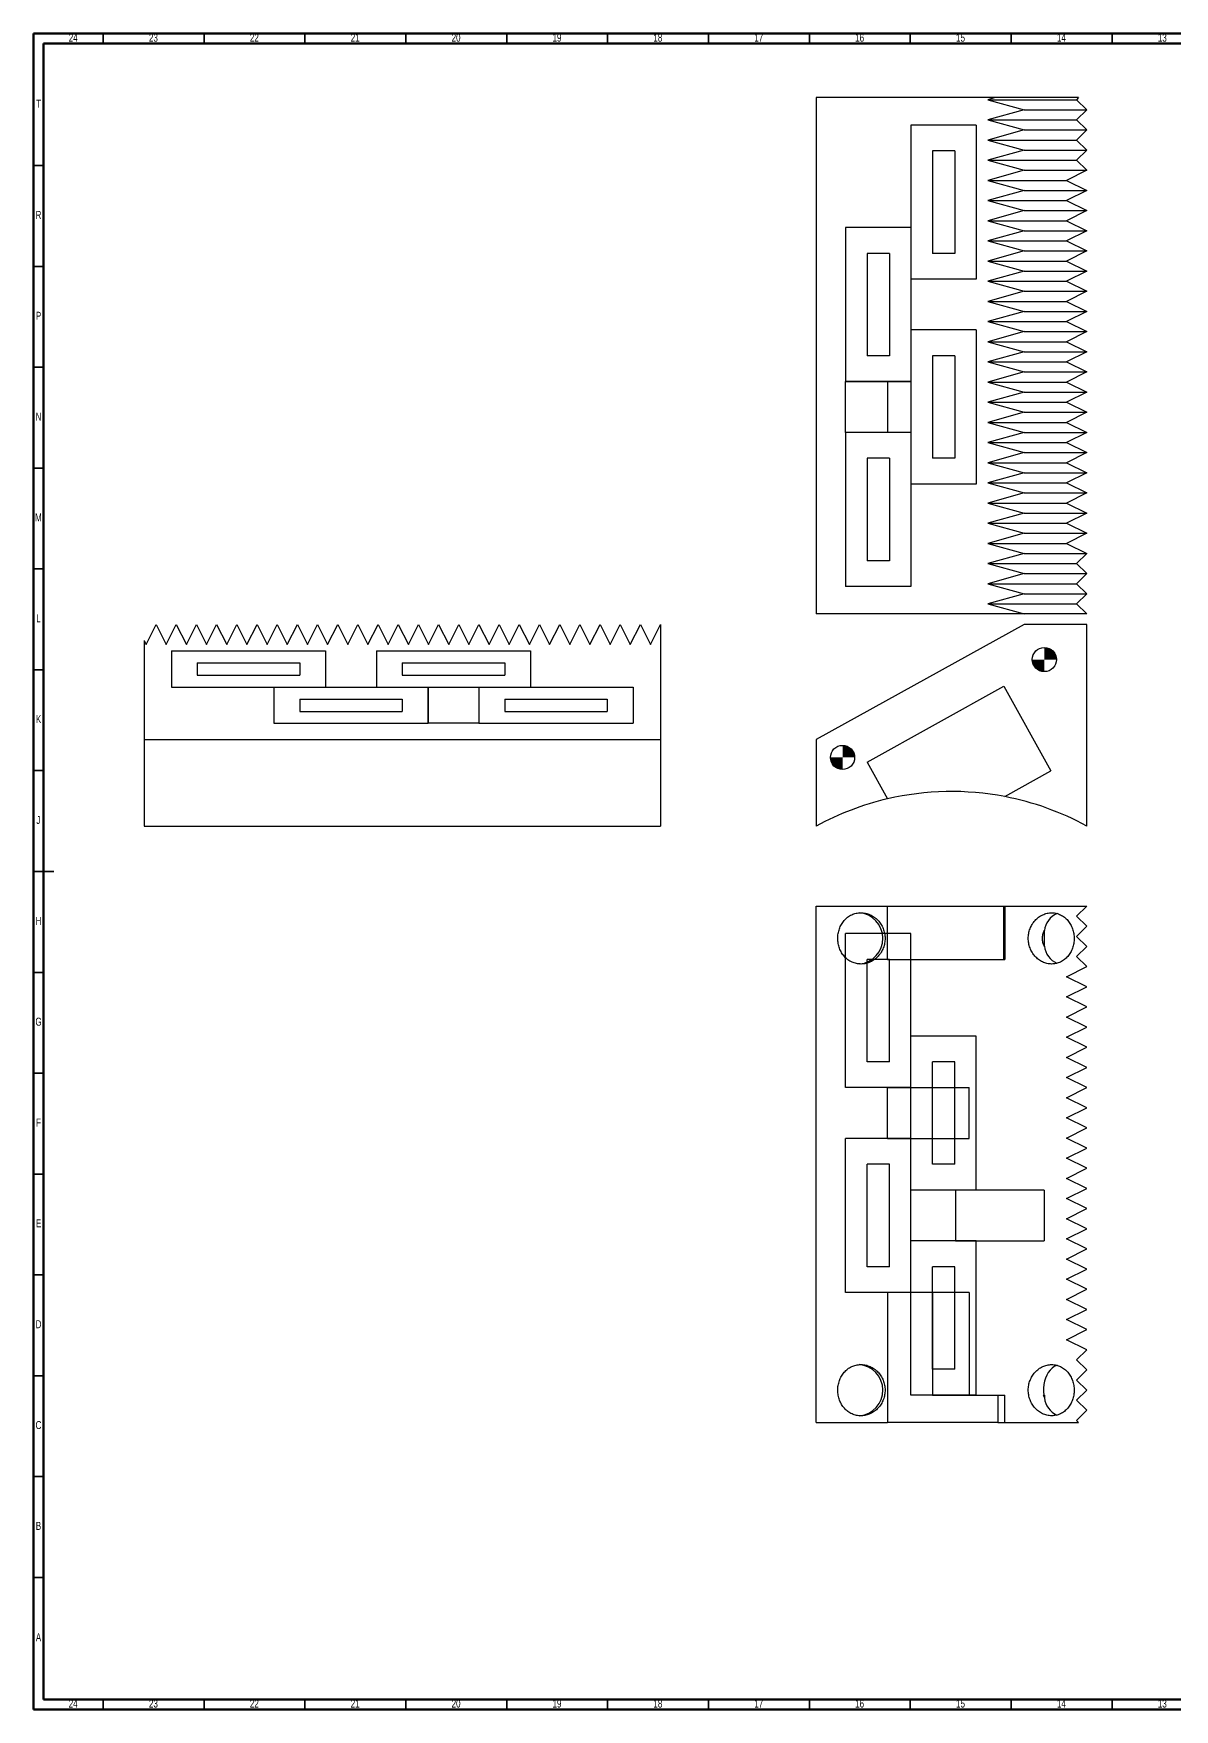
# Model space of a CAD drawing. Header units: millimetres. Extents: x 15 to 1184, y 5 to 836.
# Drawn here: x 15 to 580, y 5 to 836 of the extents above; entities that cross this region are included whole.
import ezdxf

# ---------------------------------------------------------------- set-up
doc = ezdxf.new("R2010")
doc.units = ezdxf.units.MM
doc.styles.add('SLDTEXTSTYLE0', font='TXT', dxfattribs={"width": 0.75})

# ---------------------------------------------------------------- blocks, each defined once
blk = doc.blocks.new('SW_DOWELSYMBOL_0')
at = {"linetype": 'Continuous', "lineweight": 0}
h = blk.add_hatch(color=0, dxfattribs=at)
edge = h.paths.add_edge_path(flags=0)
edge.add_arc((0, 0), 6, 180, 270)
edge.add_line((0, -6), (0, 0))
edge.add_line((0, 0), (-6, 0))
h = blk.add_hatch(color=0, dxfattribs=at)
edge = h.paths.add_edge_path(flags=0)
edge.add_arc((0, 0), 6, 0, 90)
edge.add_line((0, 6), (0, 0))
edge.add_line((0, 0), (6, 0))
at = {"color": 0, "linetype": 'Continuous', "lineweight": 0}
blk.add_circle((0, 0), 6, dxfattribs=at)
blk = doc.blocks.new('SW_DOWELSYMBOL_1')
at = {"linetype": 'Continuous', "lineweight": 0}
h = blk.add_hatch(color=0, dxfattribs=at)
edge = h.paths.add_edge_path(flags=0)
edge.add_arc((0, 0), 6, 180, 270)
edge.add_line((0, -6), (0, 0))
edge.add_line((0, 0), (-6, 0))
h = blk.add_hatch(color=0, dxfattribs=at)
edge = h.paths.add_edge_path(flags=0)
edge.add_arc((0, 0), 6, 0, 90)
edge.add_line((0, 6), (0, 0))
edge.add_line((0, 0), (6, 0))
at = {"color": 0, "linetype": 'Continuous', "lineweight": 0}
blk.add_circle((0, 0), 6, dxfattribs=at)

msp = doc.modelspace()

# ---------------------------------------------------------------- linework, layer by layer
at = {"color": 7, "linetype": 'Continuous', "lineweight": 70}
for p, q in [((15, 5), (15, 836)), ((15, 836), (1184, 836)), ((20, 10), (20, 831)), ((20, 831), (1179, 831)), ((1179, 10), (20, 10)), ((1184, 5), (15, 5))]:
    msp.add_line(p, q, dxfattribs=at)
at = {"color": 7, "linetype": 'Continuous', "lineweight": 35}
for p, q in [((49.5, 831), (49.5, 836)), ((99.5, 831), (99.5, 836)), ((149.5, 831), (149.5, 836)), ((199.5, 831), (199.5, 836)), ((249.5, 831), (249.5, 836)), ((299.5, 831), (299.5, 836)), ((349.5, 831), (349.5, 836)), ((399.5, 831), (399.5, 836)), ((449.5, 831), (449.5, 836)), ((499.5, 831), (499.5, 836)), ((549.5, 831), (549.5, 836)), ((20, 770.5), (15, 770.5)), ((20, 720.5), (15, 720.5)), ((20, 670.5), (15, 670.5)), ((20, 620.5), (15, 620.5)), ((20, 570.5), (15, 570.5)), ((20, 520.5), (15, 520.5)), ((20, 470.5), (15, 470.5)), ((15, 420.5), (25, 420.5)), ((20, 420.5), (15, 420.5)), ((20, 370.5), (15, 370.5)), ((20, 320.5), (15, 320.5)), ((20, 270.5), (15, 270.5)), ((20, 220.5), (15, 220.5)), ((20, 170.5), (15, 170.5)), ((20, 120.5), (15, 120.5)), ((20, 70.5), (15, 70.5)), ((49.5, 10), (49.5, 5)), ((99.5, 10), (99.5, 5)), ((149.5, 10), (149.5, 5)), ((199.5, 10), (199.5, 5)), ((249.5, 10), (249.5, 5)), ((299.5, 10), (299.5, 5)), ((349.5, 10), (349.5, 5)), ((399.5, 10), (399.5, 5)), ((449.5, 10), (449.5, 5)), ((499.5, 10), (499.5, 5)), ((549.5, 10), (549.5, 5))]:
    msp.add_line(p, q, dxfattribs=at)
at = {"color": 7, "linetype": 'Continuous', "lineweight": 25}
for p, q in [((402.95, 804.2), (402.95, 548.2)), ((491.59, 804.2), (402.95, 804.2)), ((491.59, 804.2), (487.99, 803.2)), ((487.99, 803.2), (506.03, 798.2)), ((487.99, 803.2), (531.95, 803.2)), ((506.03, 798.2), (487.99, 793.2)), ((532.95, 804.2), (491.59, 804.2)), ((506.03, 798.2), (536.95, 798.2)), ((532.95, 804.2), (531.95, 803.2)), ((531.95, 803.2), (536.95, 798.2)), ((536.95, 798.2), (531.95, 793.2)), ((487.99, 793.2), (531.95, 793.2)), ((487.99, 793.2), (506.03, 788.2)), ((531.95, 793.2), (536.95, 788.2)), ((506.03, 788.2), (487.99, 783.2)), ((487.99, 783.2), (506.03, 778.2)), ((487.99, 783.2), (531.95, 783.2)), ((506.03, 788.2), (536.95, 788.2)), ((536.95, 788.2), (531.95, 783.2)), ((531.95, 783.2), (536.95, 778.2)), ((506.03, 778.2), (487.99, 773.2)), ((487.99, 773.2), (506.03, 768.2)), ((487.99, 773.2), (531.95, 773.2)), ((506.03, 778.2), (536.95, 778.2)), ((536.95, 778.2), (531.95, 773.2)), ((531.95, 773.2), (536.95, 768.2)), ((506.03, 768.2), (487.99, 763.2)), ((506.03, 768.2), (536.95, 768.2)), ((536.95, 768.2), (526.95, 763.2)), ((487.99, 763.2), (506.03, 758.2)), ((487.99, 763.2), (526.95, 763.2)), ((506.03, 758.2), (487.99, 753.2)), ((506.03, 758.2), (536.95, 758.2)), ((526.95, 763.2), (536.95, 758.2)), ((536.95, 758.2), (526.95, 753.2)), ((487.99, 753.2), (506.03, 748.2)), ((487.99, 753.2), (526.95, 753.2)), ((506.03, 748.2), (487.99, 743.2)), ((506.03, 748.2), (536.95, 748.2)), ((526.95, 753.2), (536.95, 748.2)), ((536.95, 748.2), (526.95, 743.2)), ((487.99, 743.2), (506.03, 738.2)), ((487.99, 743.2), (526.95, 743.2)), ((526.95, 743.2), (536.95, 738.2)), ((506.03, 738.2), (487.99, 733.2)), ((487.99, 733.2), (506.03, 728.2)), ((487.99, 733.2), (526.95, 733.2)), ((506.03, 738.2), (536.95, 738.2)), ((536.95, 738.2), (526.95, 733.2)), ((526.95, 733.2), (536.95, 728.2)), ((506.03, 728.2), (487.99, 723.2)), ((487.99, 723.2), (506.03, 718.2)), ((487.99, 723.2), (526.95, 723.2)), ((506.03, 728.2), (536.95, 728.2)), ((536.95, 728.2), (526.95, 723.2)), ((526.95, 723.2), (536.95, 718.2)), ((506.03, 718.2), (487.99, 713.2)), ((506.03, 718.2), (536.95, 718.2)), ((536.95, 718.2), (526.95, 713.2)), ((487.99, 713.2), (506.03, 708.2)), ((487.99, 713.2), (526.95, 713.2)), ((506.03, 708.2), (487.99, 703.2)), ((506.03, 708.2), (536.95, 708.2)), ((526.95, 713.2), (536.95, 708.2)), ((536.95, 708.2), (526.95, 703.2)), ((487.99, 703.2), (506.03, 698.2)), ((487.99, 703.2), (526.95, 703.2)), ((506.03, 698.2), (487.99, 693.2)), ((506.03, 698.2), (536.95, 698.2)), ((526.95, 703.2), (536.95, 698.2)), ((536.95, 698.2), (526.95, 693.2)), ((487.99, 693.2), (506.03, 688.2)), ((487.99, 693.2), (526.95, 693.2)), ((526.95, 693.2), (536.95, 688.2)), ((506.03, 688.2), (487.99, 683.2)), ((487.99, 683.2), (506.03, 678.2)), ((487.99, 683.2), (526.95, 683.2)), ((506.03, 688.2), (536.95, 688.2)), ((536.95, 688.2), (526.95, 683.2)), ((526.95, 683.2), (536.95, 678.2)), ((506.03, 678.2), (487.99, 673.2)), ((487.99, 673.2), (506.03, 668.2)), ((487.99, 673.2), (526.95, 673.2)), ((506.03, 678.2), (536.95, 678.2)), ((536.95, 678.2), (526.95, 673.2)), ((526.95, 673.2), (536.95, 668.2)), ((506.03, 668.2), (487.99, 663.2)), ((506.03, 668.2), (536.95, 668.2)), ((536.95, 668.2), (526.95, 663.2)), ((417.49, 638.2), (417.49, 663.4)), ((417.49, 663.4), (449.85, 663.4)), ((438.25, 663.4), (438.25, 638.2)), ((449.85, 663.4), (449.85, 638.2)), ((487.99, 663.2), (506.03, 658.2)), ((487.99, 663.2), (526.95, 663.2)), ((506.03, 658.2), (487.99, 653.2)), ((506.03, 658.2), (536.95, 658.2)), ((526.95, 663.2), (536.95, 658.2)), ((536.95, 658.2), (526.95, 653.2)), ((487.99, 653.2), (506.03, 648.2)), ((487.99, 653.2), (526.95, 653.2)), ((506.03, 648.2), (487.99, 643.2)), ((506.03, 648.2), (536.95, 648.2)), ((526.95, 653.2), (536.95, 648.2)), ((536.95, 648.2), (526.95, 643.2)), ((487.99, 643.2), (506.03, 638.2)), ((487.99, 643.2), (526.95, 643.2)), ((526.95, 643.2), (536.95, 638.2)), ((449.85, 638.2), (417.49, 638.2)), ((506.03, 638.2), (487.99, 633.2)), ((487.99, 633.2), (506.03, 628.2)), ((487.99, 633.2), (526.95, 633.2)), ((506.03, 638.2), (536.95, 638.2)), ((536.95, 638.2), (526.95, 633.2)), ((526.95, 633.2), (536.95, 628.2)), ((506.03, 628.2), (487.99, 623.2)), ((506.03, 628.2), (536.95, 628.2)), ((536.95, 628.2), (526.95, 623.2)), ((487.99, 623.2), (506.03, 618.2)), ((487.99, 623.2), (526.95, 623.2)), ((506.03, 618.2), (487.99, 613.2)), ((506.03, 618.2), (536.95, 618.2)), ((526.95, 623.2), (536.95, 618.2)), ((536.95, 618.2), (526.95, 613.2)), ((487.99, 613.2), (506.03, 608.2)), ((487.99, 613.2), (526.95, 613.2)), ((506.03, 608.2), (487.99, 603.2)), ((506.03, 608.2), (536.95, 608.2)), ((526.95, 613.2), (536.95, 608.2)), ((536.95, 608.2), (526.95, 603.2)), ((487.99, 603.2), (506.03, 598.2)), ((487.99, 603.2), (526.95, 603.2)), ((526.95, 603.2), (536.95, 598.2)), ((506.03, 598.2), (487.99, 593.2)), ((487.99, 593.2), (506.03, 588.2)), ((487.99, 593.2), (526.95, 593.2)), ((506.03, 598.2), (536.95, 598.2)), ((536.95, 598.2), (526.95, 593.2)), ((526.95, 593.2), (536.95, 588.2)), ((506.03, 588.2), (487.99, 583.2)), ((487.99, 583.2), (506.03, 578.2)), ((487.99, 583.2), (526.95, 583.2)), ((506.03, 588.2), (536.95, 588.2)), ((536.95, 588.2), (526.95, 583.2)), ((526.95, 583.2), (536.95, 578.2)), ((506.03, 578.2), (487.99, 573.2)), ((506.03, 578.2), (536.95, 578.2)), ((536.95, 578.2), (531.95, 573.2)), ((487.99, 573.2), (506.03, 568.2)), ((487.99, 573.2), (531.95, 573.2)), ((506.03, 568.2), (487.99, 563.2)), ((506.03, 568.2), (536.95, 568.2)), ((531.95, 573.2), (536.95, 568.2)), ((536.95, 568.2), (531.95, 563.2)), ((487.99, 563.2), (506.03, 558.2)), ((487.99, 563.2), (531.95, 563.2)), ((506.03, 558.2), (487.99, 553.2)), ((506.03, 558.2), (536.95, 558.2)), ((531.95, 563.2), (536.95, 558.2)), ((536.95, 558.2), (531.95, 553.2)), ((487.99, 553.2), (506.03, 548.2)), ((487.99, 553.2), (531.95, 553.2)), ((531.95, 553.2), (536.95, 548.2)), ((70.76, 533.05), (75.76, 543.05)), ((75.76, 543.05), (80.76, 533.05)), ((80.76, 533.05), (85.76, 543.05)), ((85.76, 543.05), (90.76, 533.05)), ((90.76, 533.05), (95.76, 543.05)), ((95.76, 543.05), (100.76, 533.05)), ((100.76, 533.05), (105.76, 543.05)), ((105.76, 543.05), (110.76, 533.05)), ((110.76, 533.05), (115.76, 543.05)), ((115.76, 543.05), (120.76, 533.05)), ((120.76, 533.05), (125.76, 543.05)), ((125.76, 543.05), (130.76, 533.05)), ((130.76, 533.05), (135.76, 543.05)), ((135.76, 543.05), (140.76, 533.05)), ((140.76, 533.05), (145.76, 543.05)), ((145.76, 543.05), (150.76, 533.05)), ((150.76, 533.05), (155.76, 543.05)), ((155.76, 543.05), (160.76, 533.05)), ((160.76, 533.05), (165.76, 543.05)), ((165.76, 543.05), (170.76, 533.05)), ((170.76, 533.05), (175.76, 543.05)), ((175.76, 543.05), (180.76, 533.05)), ((180.76, 533.05), (185.76, 543.05)), ((185.76, 543.05), (190.76, 533.05)), ((190.76, 533.05), (195.76, 543.05)), ((195.76, 543.05), (200.76, 533.05)), ((200.76, 533.05), (205.76, 543.05)), ((205.76, 543.05), (210.76, 533.05)), ((210.76, 533.05), (215.76, 543.05)), ((215.76, 543.05), (220.76, 533.05)), ((220.76, 533.05), (225.76, 543.05)), ((225.76, 543.05), (230.76, 533.05)), ((230.76, 533.05), (235.76, 543.05)), ((235.76, 543.05), (240.76, 533.05)), ((240.76, 533.05), (245.76, 543.05)), ((245.76, 543.05), (250.76, 533.05)), ((250.76, 533.05), (255.76, 543.05)), ((255.76, 543.05), (260.76, 533.05)), ((260.76, 533.05), (265.76, 543.05)), ((265.76, 543.05), (270.76, 533.05)), ((270.76, 533.05), (275.76, 543.05)), ((275.76, 543.05), (280.76, 533.05)), ((280.76, 533.05), (285.76, 543.05)), ((285.76, 543.05), (290.76, 533.05)), ((290.76, 533.05), (295.76, 543.05)), ((295.76, 543.05), (300.76, 533.05)), ((300.76, 533.05), (305.76, 543.05)), ((305.76, 543.05), (310.76, 533.05)), ((310.76, 533.05), (315.76, 543.05)), ((315.76, 543.05), (320.76, 533.05)), ((320.76, 533.05), (325.76, 543.05)), ((325.76, 543.05), (325.76, 485.91)), ((506.03, 548.2), (402.95, 548.2)), ((506.03, 543.05), (402.95, 485.91)), ((536.95, 548.2), (506.03, 548.2)), ((536.95, 543.05), (506.03, 543.05)), ((536.95, 443.05), (536.95, 543.05)), ((69.76, 535.05), (69.76, 485.91)), ((69.76, 535.05), (70.76, 533.05)), ((210.56, 511.91), (235.76, 511.91)), ((210.56, 493.97), (210.56, 511.91)), ((235.76, 511.91), (235.76, 493.97)), ((428.16, 474.73), (495.97, 512.32)), ((495.97, 512.32), (519.24, 470.34)), ((235.76, 493.97), (210.56, 493.97)), ((69.76, 485.91), (69.76, 443.05)), ((69.76, 485.91), (325.76, 485.91)), ((325.76, 485.91), (325.76, 443.05)), ((402.95, 485.91), (402.95, 443.05)), ((428.16, 474.73), (438.25, 456.52)), ((496.35, 457.65), (519.24, 470.34)), ((69.76, 443.05), (325.76, 443.05)), ((402.95, 147.33), (402.95, 403.33)), ((402.95, 403.33), (438.25, 403.33)), ((438.25, 376.93), (438.25, 403.33)), ((438.25, 403.33), (495.97, 403.33)), ((495.97, 376.93), (495.97, 403.33)), ((495.97, 403.33), (496.35, 403.33)), ((496.35, 403.33), (496.35, 376.93)), ((496.35, 403.33), (536.95, 403.33)), ((531.95, 398.33), (536.95, 403.33)), ((515.97, 383.46), (515.97, 391.2)), ((536.95, 393.33), (531.95, 398.33)), ((531.95, 388.33), (536.95, 393.33)), ((536.95, 383.33), (531.95, 388.33)), ((531.95, 378.33), (536.95, 383.33)), ((438.25, 376.93), (496.35, 376.93)), ((536.95, 373.33), (531.95, 378.33)), ((526.95, 368.33), (536.95, 373.33)), ((536.95, 363.33), (526.95, 368.33)), ((526.95, 358.33), (536.95, 363.33)), ((536.95, 353.33), (526.95, 358.33)), ((526.95, 348.33), (536.95, 353.33)), ((536.95, 343.33), (526.95, 348.33)), ((526.95, 338.33), (536.95, 343.33)), ((536.95, 333.33), (526.95, 338.33)), ((526.95, 328.33), (536.95, 333.33)), ((536.95, 323.33), (526.95, 328.33)), ((526.95, 318.33), (536.95, 323.33)), ((536.95, 313.33), (526.95, 318.33)), ((438.25, 313.33), (478.69, 313.33)), ((438.25, 288.13), (438.25, 313.33)), ((449.85, 288.13), (449.85, 313.33)), ((478.69, 288.13), (478.69, 313.33)), ((526.95, 308.33), (536.95, 313.33)), ((536.95, 303.33), (526.95, 308.33)), ((526.95, 298.33), (536.95, 303.33)), ((536.95, 293.33), (526.95, 298.33)), ((526.95, 288.33), (536.95, 293.33)), ((438.25, 288.13), (478.69, 288.13)), ((536.95, 283.33), (526.95, 288.33)), ((526.95, 278.33), (536.95, 283.33)), ((536.95, 273.33), (526.95, 278.33)), ((526.95, 268.33), (536.95, 273.33)), ((536.95, 263.33), (526.95, 268.33)), ((471.98, 262.53), (471.98, 237.33)), ((515.8, 262.53), (471.98, 262.53)), ((515.8, 262.53), (515.8, 237.33)), ((526.95, 258.33), (536.95, 263.33)), ((536.95, 253.33), (526.95, 258.33)), ((526.95, 248.33), (536.95, 253.33)), ((536.95, 243.33), (526.95, 248.33)), ((526.95, 238.33), (536.95, 243.33)), ((471.98, 237.33), (515.8, 237.33)), ((536.95, 233.33), (526.95, 238.33)), ((526.95, 228.33), (536.95, 233.33)), ((536.95, 223.33), (526.95, 228.33)), ((526.95, 218.33), (536.95, 223.33)), ((536.95, 213.33), (526.95, 218.33)), ((478.69, 211.73), (438.25, 211.73)), ((438.25, 211.73), (438.25, 147.33)), ((460.52, 211.73), (460.52, 160.93)), ((478.69, 211.73), (478.69, 160.93)), ((526.95, 208.33), (536.95, 213.33)), ((536.95, 203.33), (526.95, 208.33)), ((526.95, 198.33), (536.95, 203.33)), ((536.95, 193.33), (526.95, 198.33)), ((526.95, 188.33), (536.95, 193.33)), ((536.95, 183.33), (526.95, 188.33)), ((531.95, 178.33), (536.95, 183.33)), ((536.95, 173.33), (531.95, 178.33)), ((531.95, 168.33), (536.95, 173.33)), ((536.95, 163.33), (531.95, 168.33)), ((460.52, 160.93), (478.69, 160.93)), ((478.69, 160.93), (496.35, 160.93)), ((492.88, 160.93), (492.88, 147.33)), ((496.35, 147.33), (496.35, 160.93)), ((515.97, 160.93), (515.71, 160.93)), ((515.97, 160.93), (515.97, 159.46)), ((531.95, 158.33), (536.95, 163.33)), ((536.95, 153.33), (531.95, 158.33)), ((531.95, 148.33), (536.95, 153.33)), ((402.95, 147.33), (438.25, 147.33)), ((492.88, 147.33), (438.25, 147.33)), ((492.88, 147.33), (496.35, 147.33)), ((496.35, 147.33), (532.95, 147.33)), ((532.95, 147.33), (531.95, 148.33))]:
    msp.add_line(p, q, dxfattribs=at)
at = {"color": 7, "linetype": 'Continuous'}
for p, q in [((482.21, 790.6), (449.85, 790.6)), ((449.85, 790.6), (449.85, 714.2)), ((482.21, 790.6), (482.21, 714.2)), ((471.59, 777.8), (460.48, 777.8)), ((460.48, 777.8), (460.48, 727)), ((471.59, 777.8), (471.59, 727)), ((449.85, 739.8), (417.49, 739.8)), ((417.49, 739.8), (417.49, 663.4)), ((449.85, 739.8), (449.85, 663.4)), ((439.23, 727), (428.12, 727)), ((428.12, 727), (428.12, 676.2)), ((439.23, 727), (439.23, 676.2)), ((471.59, 727), (460.48, 727)), ((482.21, 714.2), (449.85, 714.2)), ((482.21, 689), (449.85, 689)), ((449.85, 689), (449.85, 612.6)), ((482.21, 689), (482.21, 612.6)), ((439.23, 676.2), (428.12, 676.2)), ((471.59, 676.2), (460.48, 676.2)), ((460.48, 676.2), (460.48, 625.4)), ((471.59, 676.2), (471.59, 625.4)), ((449.85, 663.4), (417.49, 663.4)), ((449.85, 638.2), (417.49, 638.2)), ((417.49, 638.2), (417.49, 561.8)), ((449.85, 638.2), (449.85, 561.8)), ((439.23, 625.4), (428.12, 625.4)), ((428.12, 625.4), (428.12, 574.6)), ((439.23, 625.4), (439.23, 574.6)), ((471.59, 625.4), (460.48, 625.4)), ((482.21, 612.6), (449.85, 612.6)), ((439.23, 574.6), (428.12, 574.6)), ((449.85, 561.8), (417.49, 561.8)), ((83.36, 529.85), (83.36, 511.91)), ((83.36, 529.85), (159.76, 529.85)), ((96.16, 523.96), (96.16, 517.8)), ((96.16, 523.96), (146.96, 523.96)), ((146.96, 523.96), (146.96, 517.8)), ((159.76, 529.85), (159.76, 511.91)), ((184.96, 529.85), (184.96, 511.91)), ((184.96, 529.85), (261.36, 529.85)), ((197.76, 523.96), (197.76, 517.8)), ((197.76, 523.96), (248.56, 523.96)), ((248.56, 523.96), (248.56, 517.8)), ((261.36, 529.85), (261.36, 511.91)), ((96.16, 517.8), (146.96, 517.8)), ((197.76, 517.8), (248.56, 517.8)), ((83.36, 511.91), (159.76, 511.91)), ((134.16, 511.91), (134.16, 493.97)), ((134.16, 511.91), (210.56, 511.91)), ((184.96, 511.91), (261.36, 511.91)), ((210.56, 511.91), (210.56, 493.97)), ((235.76, 511.91), (235.76, 493.97)), ((235.76, 511.91), (312.16, 511.91)), ((312.16, 511.91), (312.16, 493.97)), ((146.96, 506.02), (146.96, 499.86)), ((146.96, 506.02), (197.76, 506.02)), ((146.96, 499.86), (197.76, 499.86)), ((197.76, 506.02), (197.76, 499.86)), ((248.56, 506.02), (248.56, 499.86)), ((248.56, 506.02), (299.36, 506.02)), ((248.56, 499.86), (299.36, 499.86)), ((299.36, 506.02), (299.36, 499.86)), ((134.16, 493.97), (210.56, 493.97)), ((235.76, 493.97), (312.16, 493.97)), ((449.85, 389.73), (417.49, 389.73)), ((417.49, 313.33), (417.49, 389.73)), ((449.85, 313.33), (449.85, 389.73)), ((439.23, 376.93), (428.12, 376.93)), ((428.12, 326.13), (428.12, 376.93)), ((439.23, 326.13), (439.23, 376.93)), ((482.21, 338.93), (449.85, 338.93)), ((449.85, 262.53), (449.85, 338.93)), ((482.21, 262.53), (482.21, 338.93)), ((439.23, 326.13), (428.12, 326.13)), ((471.59, 326.13), (460.48, 326.13)), ((460.48, 275.33), (460.48, 326.13)), ((471.59, 275.33), (471.59, 326.13)), ((449.85, 313.33), (417.49, 313.33)), ((449.85, 288.13), (417.49, 288.13)), ((417.49, 211.73), (417.49, 288.13)), ((449.85, 211.73), (449.85, 288.13)), ((439.23, 275.33), (428.12, 275.33)), ((428.12, 224.53), (428.12, 275.33)), ((439.23, 224.53), (439.23, 275.33)), ((471.59, 275.33), (460.48, 275.33)), ((482.21, 262.53), (449.85, 262.53)), ((482.21, 237.33), (449.85, 237.33)), ((449.85, 160.93), (449.85, 237.33)), ((482.21, 160.93), (482.21, 237.33)), ((439.23, 224.53), (428.12, 224.53)), ((471.59, 224.53), (460.48, 224.53)), ((460.48, 173.73), (460.48, 224.53)), ((471.59, 173.73), (471.59, 224.53)), ((449.85, 211.73), (417.49, 211.73)), ((471.59, 173.73), (460.48, 173.73)), ((482.21, 160.93), (449.85, 160.93))]:
    msp.add_line(p, q, dxfattribs=at)
at = {"color": 7, "linetype": 'Continuous', "lineweight": 25, "flags": 128}
msp.add_lwpolyline([(522.25, 175.69), (521.93, 175.57), (520.82, 175), (519.77, 174.21), (518.8, 173.23), (517.94, 172.06), (517.19, 170.74), (516.57, 169.28), (516.09, 167.71), (515.76, 166.06), (515.58, 164.36), (515.57, 162.64), (515.71, 160.93)], dxfattribs=at)
at = {"color": 7, "linetype": 'Continuous', "lineweight": 25}
for centre in [(515.98, 525.6), (415.95, 477.05)]:
    msp.add_circle(centre, 6, dxfattribs=at)
for centre, radius, start, end in [((469.95, 320.46), 139.7, 79.10933, 103.11499), ((469.95, 320.46), 139.7, 61.34078, 79.10933), ((469.95, 320.46), 139.7, 103.11499, 118.65922), ((423.23, 387.33), 12.72, 275.31667, 85.90574), ((526.76, 389.78), 10.89, 114.46037, 172.48015), ((526.84, 384.94), 10.97, 187.75218, 245.13488), ((423.23, 163.33), 12.72, 275.31667, 85.90574), ((526.85, 160.95), 10.99, 187.79618, 245.09089)]:
    msp.add_arc(centre, radius, start, end, dxfattribs=at)
for points, knots in [([(425.01, 400.03), (424.22, 400.03), (423.44, 399.94), (421.93, 399.61), (421.2, 399.36), (419.79, 398.7), (419.11, 398.29), (417.87, 397.34), (417.3, 396.8), (416.26, 395.6), (415.79, 394.94), (415.2, 393.9), (415.01, 393.55), (414.68, 392.81), (414.52, 392.43), (414.12, 391.28), (413.92, 390.49), (413.65, 388.88), (413.59, 388.05), (413.6, 386.41), (413.67, 385.6), (413.89, 384.39), (413.98, 383.98), (414.19, 383.19), (414.32, 382.81), (414.74, 381.67), (415.08, 380.94), (415.9, 379.55), (416.37, 378.91), (417.16, 378.03), (417.44, 377.75), (418.02, 377.22), (418.32, 376.97), (419.27, 376.27), (419.94, 375.88), (421.35, 375.25), (422.1, 375), (423.63, 374.69), (424.41, 374.62), (425.96, 374.64), (426.73, 374.74), (428.28, 375.1), (429.02, 375.35), (430.09, 375.85), (430.45, 376.04), (431.13, 376.44), (431.47, 376.66), (432.44, 377.37), (433.04, 377.9), (433.86, 378.79), (434.13, 379.11), (434.62, 379.75), (434.85, 380.09), (435.49, 381.12), (435.86, 381.84), (436.45, 383.38), (436.68, 384.17), (436.9, 385.37), (436.95, 385.78), (437.02, 386.6), (437.04, 387.01), (437.03, 388.25), (436.95, 389.06), (436.63, 390.66), (436.39, 391.46), (435.78, 392.97), (435.41, 393.7), (434.75, 394.72), (434.51, 395.06), (434.01, 395.7), (433.75, 396), (432.91, 396.87), (432.31, 397.4), (431, 398.33), (430.3, 398.72), (429.22, 399.2), (428.86, 399.35), (428.11, 399.59), (427.73, 399.7), (426.57, 399.95), (425.79, 400.03), (425.01, 400.03)], [0, 0, 0, 0, 0.03125, 0.03125, 0.0625, 0.0625, 0.09375, 0.09375, 0.125, 0.125, 0.15625, 0.15625, 0.171875, 0.171875, 0.1875, 0.1875, 0.21875, 0.21875, 0.25, 0.25, 0.28125, 0.28125, 0.296875, 0.296875, 0.3125, 0.3125, 0.34375, 0.34375, 0.375, 0.375, 0.390625, 0.390625, 0.40625, 0.40625, 0.4375, 0.4375, 0.46875, 0.46875, 0.5, 0.5, 0.53125, 0.53125, 0.5625, 0.5625, 0.578125, 0.578125, 0.59375, 0.59375, 0.625, 0.625, 0.640625, 0.640625, 0.65625, 0.65625, 0.6875, 0.6875, 0.71875, 0.71875, 0.734375, 0.734375, 0.75, 0.75, 0.78125, 0.78125, 0.8125, 0.8125, 0.84375, 0.84375, 0.859375, 0.859375, 0.875, 0.875, 0.90625, 0.90625, 0.9375, 0.9375, 0.953125, 0.953125, 0.96875, 0.96875, 1, 1, 1, 1]), ([(519.62, 400.03), (518.85, 400.03), (518.08, 399.94), (516.58, 399.6), (515.85, 399.35), (514.44, 398.7), (513.76, 398.29), (512.5, 397.35), (511.92, 396.82), (510.84, 395.63), (510.36, 394.98), (509.74, 393.96), (509.54, 393.6), (509.19, 392.88), (509.03, 392.5), (508.59, 391.36), (508.38, 390.59), (508.08, 388.99), (508.01, 388.17), (508, 386.55), (508.07, 385.74), (508.29, 384.54), (508.38, 384.14), (508.6, 383.35), (508.72, 382.97), (509.14, 381.84), (509.49, 381.11), (510.12, 380.08), (510.34, 379.74), (510.82, 379.09), (511.07, 378.79), (511.86, 377.9), (512.44, 377.36), (513.71, 376.41), (514.38, 376), (515.42, 375.51), (515.78, 375.36), (516.51, 375.1), (516.89, 374.99), (518.01, 374.73), (518.76, 374.64), (519.91, 374.63), (520.29, 374.65), (521.05, 374.73), (521.42, 374.79), (522.53, 375.03), (523.25, 375.28), (524.63, 375.93), (525.28, 376.33), (526.49, 377.27), (527.06, 377.82), (528.08, 379), (528.52, 379.65), (529.11, 380.69), (529.3, 381.04), (529.63, 381.77), (529.77, 382.14), (530.17, 383.28), (530.37, 384.06), (530.65, 385.67), (530.71, 386.48), (530.72, 387.69), (530.7, 388.1), (530.64, 388.91), (530.59, 389.32), (530.39, 390.52), (530.19, 391.3), (529.67, 392.82), (529.34, 393.56), (528.57, 394.94), (528.13, 395.59), (527.12, 396.78), (526.56, 397.33), (525.35, 398.28), (524.71, 398.68), (523.68, 399.18), (523.32, 399.33), (522.61, 399.58), (522.24, 399.69), (521.14, 399.94), (520.38, 400.03), (519.62, 400.03)], [0, 0, 0, 0, 0.03125, 0.03125, 0.0625, 0.0625, 0.09375, 0.09375, 0.125, 0.125, 0.15625, 0.15625, 0.171875, 0.171875, 0.1875, 0.1875, 0.21875, 0.21875, 0.25, 0.25, 0.28125, 0.28125, 0.296875, 0.296875, 0.3125, 0.3125, 0.34375, 0.34375, 0.359375, 0.359375, 0.375, 0.375, 0.40625, 0.40625, 0.4375, 0.4375, 0.453125, 0.453125, 0.46875, 0.46875, 0.5, 0.5, 0.515625, 0.515625, 0.53125, 0.53125, 0.5625, 0.5625, 0.59375, 0.59375, 0.625, 0.625, 0.65625, 0.65625, 0.671875, 0.671875, 0.6875, 0.6875, 0.71875, 0.71875, 0.75, 0.75, 0.765625, 0.765625, 0.78125, 0.78125, 0.8125, 0.8125, 0.84375, 0.84375, 0.875, 0.875, 0.90625, 0.90625, 0.9375, 0.9375, 0.953125, 0.953125, 0.96875, 0.96875, 1, 1, 1, 1]), ([(515.97, 383.46), (515.67, 384.05), (515.44, 384.67), (515.2, 385.65), (515.13, 385.98), (515.05, 386.65), (515.03, 386.99), (515.03, 388), (515.11, 388.68), (515.44, 389.98), (515.67, 390.61), (515.97, 391.2)], [0, 0, 0, 0, 0.25, 0.25, 0.375, 0.375, 0.5, 0.5, 0.75, 0.75, 1, 1, 1, 1]), ([(425.01, 176.03), (424.22, 176.03), (423.44, 175.94), (421.93, 175.61), (421.2, 175.36), (419.79, 174.7), (419.11, 174.29), (417.87, 173.34), (417.3, 172.8), (416.26, 171.6), (415.79, 170.94), (415.2, 169.9), (415.01, 169.55), (414.68, 168.81), (414.52, 168.43), (414.12, 167.28), (413.92, 166.49), (413.65, 164.88), (413.59, 164.05), (413.6, 162.41), (413.67, 161.6), (413.89, 160.39), (413.98, 159.98), (414.19, 159.19), (414.32, 158.81), (414.74, 157.67), (415.08, 156.94), (415.9, 155.55), (416.37, 154.91), (417.16, 154.03), (417.44, 153.75), (418.02, 153.22), (418.32, 152.97), (419.27, 152.27), (419.94, 151.88), (421.35, 151.25), (422.1, 151), (423.63, 150.69), (424.41, 150.62), (425.96, 150.64), (426.73, 150.74), (428.28, 151.1), (429.02, 151.35), (430.09, 151.85), (430.45, 152.04), (431.13, 152.44), (431.47, 152.66), (432.44, 153.37), (433.04, 153.9), (433.86, 154.79), (434.13, 155.11), (434.62, 155.75), (434.85, 156.09), (435.49, 157.12), (435.86, 157.84), (436.45, 159.38), (436.68, 160.17), (436.9, 161.37), (436.95, 161.78), (437.02, 162.6), (437.04, 163.01), (437.03, 164.25), (436.95, 165.06), (436.63, 166.66), (436.39, 167.46), (435.78, 168.97), (435.41, 169.7), (434.75, 170.72), (434.51, 171.06), (434.01, 171.7), (433.75, 172), (432.91, 172.87), (432.31, 173.4), (431, 174.33), (430.3, 174.72), (429.22, 175.2), (428.86, 175.35), (428.11, 175.59), (427.73, 175.7), (426.57, 175.95), (425.79, 176.03), (425.01, 176.03)], [0, 0, 0, 0, 0.03125, 0.03125, 0.0625, 0.0625, 0.09375, 0.09375, 0.125, 0.125, 0.15625, 0.15625, 0.171875, 0.171875, 0.1875, 0.1875, 0.21875, 0.21875, 0.25, 0.25, 0.28125, 0.28125, 0.296875, 0.296875, 0.3125, 0.3125, 0.34375, 0.34375, 0.375, 0.375, 0.390625, 0.390625, 0.40625, 0.40625, 0.4375, 0.4375, 0.46875, 0.46875, 0.5, 0.5, 0.53125, 0.53125, 0.5625, 0.5625, 0.578125, 0.578125, 0.59375, 0.59375, 0.625, 0.625, 0.640625, 0.640625, 0.65625, 0.65625, 0.6875, 0.6875, 0.71875, 0.71875, 0.734375, 0.734375, 0.75, 0.75, 0.78125, 0.78125, 0.8125, 0.8125, 0.84375, 0.84375, 0.859375, 0.859375, 0.875, 0.875, 0.90625, 0.90625, 0.9375, 0.9375, 0.953125, 0.953125, 0.96875, 0.96875, 1, 1, 1, 1]), ([(519.62, 176.03), (518.85, 176.03), (518.08, 175.94), (516.58, 175.6), (515.85, 175.35), (514.44, 174.7), (513.76, 174.29), (512.5, 173.35), (511.92, 172.82), (510.84, 171.63), (510.36, 170.98), (509.74, 169.96), (509.54, 169.6), (509.19, 168.88), (509.03, 168.5), (508.59, 167.36), (508.38, 166.59), (508.08, 164.99), (508.01, 164.17), (508, 162.55), (508.07, 161.74), (508.29, 160.54), (508.38, 160.14), (508.6, 159.35), (508.72, 158.97), (509.14, 157.84), (509.49, 157.11), (510.12, 156.08), (510.34, 155.74), (510.82, 155.09), (511.07, 154.79), (511.86, 153.9), (512.44, 153.36), (513.71, 152.41), (514.38, 152), (515.42, 151.51), (515.78, 151.36), (516.51, 151.1), (516.89, 150.99), (518.01, 150.73), (518.76, 150.64), (519.91, 150.63), (520.29, 150.65), (521.05, 150.73), (521.42, 150.79), (522.53, 151.03), (523.25, 151.28), (524.63, 151.93), (525.28, 152.33), (526.49, 153.27), (527.06, 153.82), (528.08, 155), (528.52, 155.65), (529.11, 156.69), (529.3, 157.04), (529.63, 157.77), (529.77, 158.14), (530.17, 159.28), (530.37, 160.06), (530.65, 161.67), (530.71, 162.48), (530.72, 163.69), (530.7, 164.1), (530.64, 164.91), (530.59, 165.32), (530.39, 166.52), (530.19, 167.3), (529.67, 168.82), (529.34, 169.56), (528.57, 170.94), (528.13, 171.59), (527.12, 172.78), (526.56, 173.33), (525.35, 174.28), (524.71, 174.68), (523.68, 175.18), (523.32, 175.33), (522.61, 175.58), (522.24, 175.69), (521.14, 175.94), (520.38, 176.03), (519.62, 176.03)], [0, 0, 0, 0, 0.03125, 0.03125, 0.0625, 0.0625, 0.09375, 0.09375, 0.125, 0.125, 0.15625, 0.15625, 0.171875, 0.171875, 0.1875, 0.1875, 0.21875, 0.21875, 0.25, 0.25, 0.28125, 0.28125, 0.296875, 0.296875, 0.3125, 0.3125, 0.34375, 0.34375, 0.359375, 0.359375, 0.375, 0.375, 0.40625, 0.40625, 0.4375, 0.4375, 0.453125, 0.453125, 0.46875, 0.46875, 0.5, 0.5, 0.515625, 0.515625, 0.53125, 0.53125, 0.5625, 0.5625, 0.59375, 0.59375, 0.625, 0.625, 0.65625, 0.65625, 0.671875, 0.671875, 0.6875, 0.6875, 0.71875, 0.71875, 0.75, 0.75, 0.765625, 0.765625, 0.78125, 0.78125, 0.8125, 0.8125, 0.84375, 0.84375, 0.875, 0.875, 0.90625, 0.90625, 0.9375, 0.9375, 0.953125, 0.953125, 0.96875, 0.96875, 1, 1, 1, 1])]:
    msp.add_open_spline(points, degree=3, knots=knots, dxfattribs=at)
for points in [[(515.38, 160.93), (515.49, 160.93), (515.6, 160.93), (515.71, 160.93)], [(515.38, 160.93), (515.54, 160.42), (515.73, 159.93), (515.97, 159.46)]]:
    msp.add_open_spline(points, degree=3, dxfattribs=at)

# ---------------------------------------------------------------- block references
at = {"color": 7, "linetype": 'Continuous', "lineweight": 0}
for name, p in [('SW_DOWELSYMBOL_1', (515.98, 525.6)), ('SW_DOWELSYMBOL_0', (415.95, 477.05))]:
    msp.add_blockref(name, p, dxfattribs=at)

# ---------------------------------------------------------------- texts
at = {"color": 7, "linetype": 'Continuous', "lineweight": 0, "attachment_point": 2, "style": 'SLDTEXTSTYLE0'}
for s, insert, char_height in [('24', (34.67, 835.92), 3.969), ('23', (74.42, 835.92), 3.969), ('22', (124.42, 835.92), 3.969), ('21', (174.42, 835.92), 3.969), ('20', (224.42, 835.92), 3.969), ('19', (274.42, 835.92), 3.969), ('18', (324.42, 835.92), 3.969), ('17', (374.42, 835.92), 3.969), ('16', (424.42, 835.92), 3.969), ('15', (474.42, 835.92), 3.969), ('14', (524.42, 835.92), 3.969), ('13', (574.42, 835.92), 3.969), ('T', (17.55, 803.17), 3.97), ('R', (17.44, 748.02), 3.97), ('P', (17.48, 698.02), 3.97), ('N', (17.46, 648.02), 3.97), ('M', (17.42, 598.02), 3.97), ('L', (17.45, 548.02), 3.97), ('K', (17.49, 498.02), 3.97), ('J', (17.4, 448.02), 3.97), ('H', (17.49, 398.02), 3.97), ('G', (17.49, 348.02), 3.97), ('F', (17.46, 298.02), 3.97), ('E', (17.51, 248.02), 3.97), ('D', (17.45, 198.02), 3.97), ('C', (17.46, 148.02), 3.97), ('B', (17.47, 98.02), 3.97), ('A', (17.46, 42.77), 3.97), ('24', (34.67, 9.92), 3.969), ('23', (74.42, 9.92), 3.969), ('22', (124.42, 9.92), 3.969), ('21', (174.42, 9.92), 3.969), ('20', (224.42, 9.92), 3.969), ('19', (274.42, 9.92), 3.969), ('18', (324.42, 9.92), 3.969), ('17', (374.42, 9.92), 3.969), ('16', (424.42, 9.92), 3.969), ('15', (474.42, 9.92), 3.969), ('14', (524.42, 9.92), 3.969), ('13', (574.42, 9.92), 3.969)]:
    msp.add_mtext(s, dxfattribs=dict(at, insert=insert, char_height=char_height))

doc.saveas('drawing.dxf')
